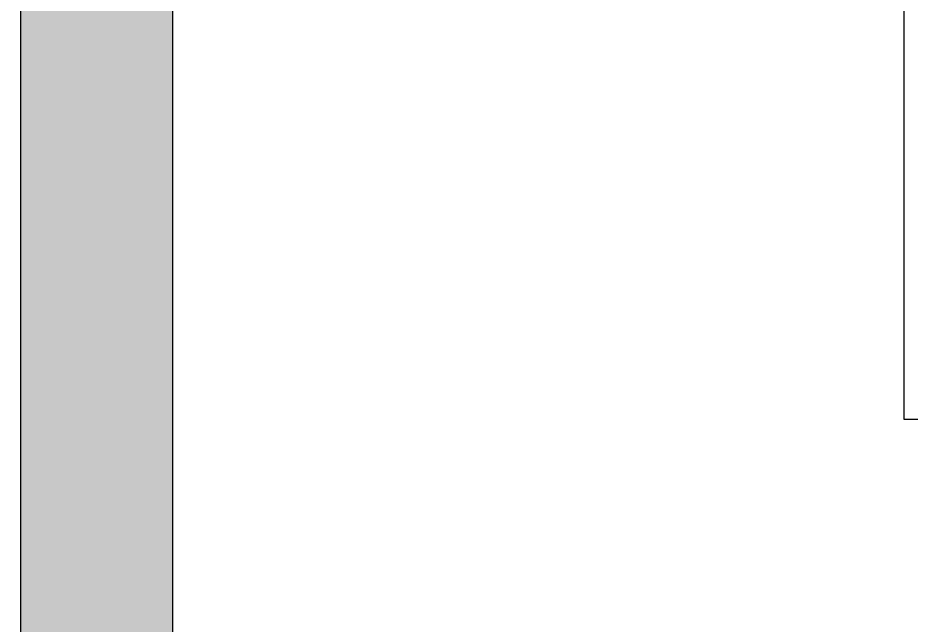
# Model space of a CAD drawing. Header units: metres. Extents: x -598 to 357, y -242 to 574.
# Drawn here: x -315.667 to -314.846, y 411.889 to 412.447 of the extents above; entities that cross this region are included whole.
import ezdxf

# ---------------------------------------------------------------- set-up
doc = ezdxf.new("R2010")
doc.units = ezdxf.units.M
doc.layers.add('Muro Mamspoteria', color=5, linetype='Continuous', lineweight=9)
for name, color, linetype in [('xref_Nivel PB$0$H-hatch mamposteria', 8, 'Continuous'), ('xref_Nivel PB$0$M-muebles', 1, 'Continuous'), ('xref_Nivel PB$0$M-muro mamposteria', 5, 'Continuous')]:
    doc.layers.add(name, color=color, linetype=linetype)

# ---------------------------------------------------------------- blocks, each defined once
blk = doc.blocks.new('*U96')
at = {"layer": 'xref_Nivel PB$0$H-hatch mamposteria', "transparency": 33554585}
h = blk.add_hatch(color=256, dxfattribs=at)
h.dxf.hatch_style = 1
h.paths.add_polyline_path([(5653.05, 0), (5653.05, 140), (0, 140), (0, 0)])
at = {"layer": 'xref_Nivel PB$0$M-muro mamposteria'}
blk.add_lwpolyline([(5653.05, 0), (0, 0), (0, 140), (5653.05, 140), (5653.05, 0)], dxfattribs=at)
blk = doc.blocks.new('xref_Nivel PB$0$xref_Nivel PB$0$XREF-NIVEL 3$0$2222')
at = {"layer": 'xref_Nivel PB$0$M-muebles', "linetype": 'Continuous'}
for p, q in [((-2032.65031, -1968.59486), (-2032.65031, -1967.79438)), ((-2031.32818, -1968.59486), (-2032.65031, -1968.59486))]:
    blk.add_line(p, q, dxfattribs=at)

msp = doc.modelspace()

# ---------------------------------------------------------------- linework, layer by layer
at = {"layer": 'Muro Mamspoteria'}
msp.add_circle((-306.5394, 472.24053), 101.75797, dxfattribs=at)

# ---------------------------------------------------------------- block references
at = {"layer": 'xref_Nivel PB$0$H-hatch mamposteria', "xscale": -0.001000000000000001, "yscale": 0.001000000000000001, "zscale": 0.001000000000000001, "rotation": 270}
msp.add_blockref('*U96', (-315.66467, 411.70385), dxfattribs=at)
at = {"layer": 'xref_Nivel PB$0$M-muebles', "color": 8, "xscale": -1, "rotation": 270}
msp.add_blockref('xref_Nivel PB$0$xref_Nivel PB$0$XREF-NIVEL 3$0$2222', (1653.74267, 2444.72858), dxfattribs=at)

doc.saveas('drawing.dxf')
